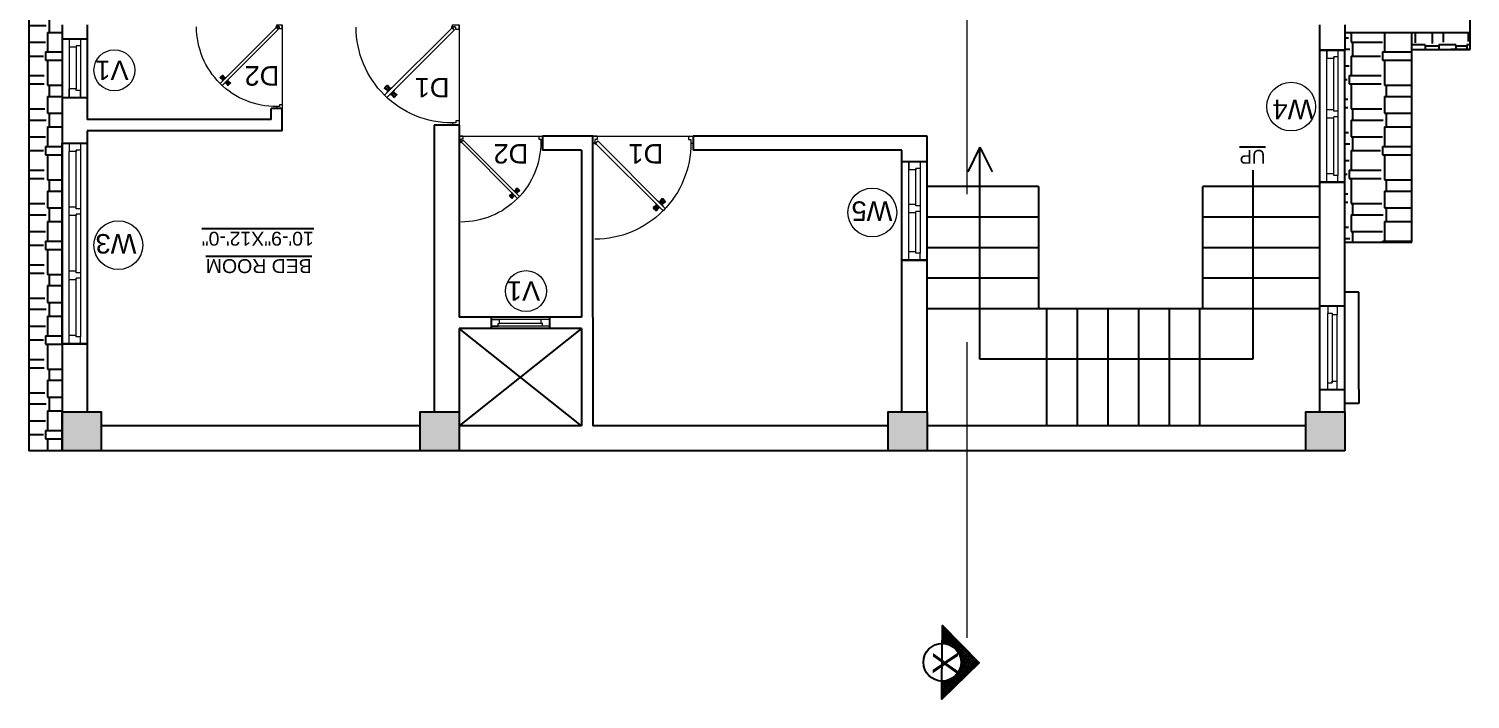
# Model space of a CAD drawing. Header units: inches. Extents: x 1397 to 20304, y -27267 to -746.
# Drawn here: x 17252 to 17769, y -19891 to -19650 of the extents above; entities that cross this region are included whole.
import ezdxf

# ---------------------------------------------------------------- set-up
doc = ezdxf.new("R2010")
doc.units = ezdxf.units.IN
doc.header["$LTSCALE"] = 17
doc.header["$MEASUREMENT"] = 0
doc.linetypes.add('21_FP_00$0$HIDDEN', pattern=[0.375, 0.25, -0.125])
doc.linetypes.add('PHANTOM2', pattern=[1.25, 0.625, -0.125, 0.125, -0.125, 0.125, -0.125])
for name, color, linetype, lineweight in [('25 BOT BAR', 12, 'Continuous', 25), ('aa_section_line', 2, 'PHANTOM2', 13), ('DOOR & WIN', 1, 'Continuous', 25), ('OUTLINE', 1, 'Continuous', 25), ('PUERTAS', 7, 'Continuous', 9), ('TEXT', 231, 'Continuous', 20), ('WINDOW FRAME PLAN', 162, 'Continuous', 18)]:
    doc.layers.add(name, color=color, linetype=linetype, lineweight=lineweight)
doc.layers.add('A-Sect-Iden', color=111, linetype='Continuous')
doc.styles.add('DIMTEXT', font='arial.ttf', dxfattribs={"height": 6})
doc.styles.add('HEADING', font='swissel.ttf')
pattern_1 = [(270, (27734.408, -38195.809), (12, -25.5), [6, -5, 7, -3, 9, -4]), (270, (27734.908, -38201.809), (12, -25.5), [5, -19, 4, -6]), (270, (27733.658, -38213.809), (12, -25.5), [3, -31]), (360, (27734.408, -38195.8085), (12, 8.5), [11.5, -36.5]), (360, (27734.408, -38201.8085), (12, 8.5), [11.25, -36.75]), (360, (27734.408, -38206.8085), (12, 8.5), [10.5, -37.5]), (360, (27733.658, -38213.8085), (12, 8.5), [11.5, -36.5]), (360, (27733.658, -38216.8085), (12, 8.5), [11.5, -36.5]), (360, (27734.408, -38225.8085), (12, 8.5), [11, -37])]

# ---------------------------------------------------------------- blocks, each defined once
blk = doc.blocks.new('3ft')
at = {"layer": 'PUERTAS', "color": 6}
for p, q in [((1.01, 2.52), (25.23, 26.74)), ((26.05, 25.92), (1.77, 1.64)), ((26.05, 25.92), (25.23, 26.74)), ((0, 2.4), (0, 0)), ((0.72, 2.4), (0, 2.4)), ((1.6, 0), (0, 0)), ((0.72, 1.52), (0.72, 2.44)), ((0.8, 1.52), (0.72, 1.52)), ((0.8, 1.52), (0.8, 2.41)), ((0.8, 1.2), (0.8, 1.52)), ((1.6, 1.2), (0.8, 1.2)), ((1.57, 1.84), (0.94, 2.47)), ((1.63, 1.89), (0.97, 2.55)), ((1.63, 1.89), (1.57, 1.84)), ((1.77, 1.64), (1.57, 1.84)), ((1.6, 0), (1.6, 1.2)), ((34.4, 0), (34.4, 1.2)), ((34.4, 1.2), (35.2, 1.2)), ((34.4, 0), (36, 0)), ((35.2, 1.2), (35.2, 2.4)), ((35.2, 2.4), (36, 2.4)), ((36, 0), (36, 2.4))]:
    blk.add_line(p, q, dxfattribs=at)
at = {"layer": 'PUERTAS', "color": 1}
for p, q in [((21.67, 25.73), (22.17, 26.23)), ((21.7, 25.82), (22.14, 26.26)), ((22.58, 26.7), (22.14, 26.26)), ((22.67, 26.73), (22.17, 26.23)), ((22.61, 26.67), (22.58, 26.7)), ((23.45, 25.91), (22.79, 26.73)), ((22.49, 24.95), (21.67, 25.61)), ((21.73, 25.79), (21.7, 25.82)), ((22.6, 24.96), (23.02, 25.38)), ((22.61, 24.25), (22.92, 24.72)), ((22.62, 24.13), (22.61, 24.14)), ((22.7, 25.07), (22.71, 25.06)), ((22.82, 25.06), (23.08, 25.32)), ((22.94, 24.95), (22.83, 25.07)), ((22.92, 24.72), (22.92, 24.72)), ((22.93, 24.94), (23.19, 25.21)), ((22.93, 24.84), (22.93, 24.83)), ((23.44, 25.81), (23.02, 25.38)), ((23.34, 25.58), (23.08, 25.32)), ((23.46, 25.47), (23.19, 25.21)), ((23.33, 25.7), (23.34, 25.69)), ((23.45, 25.46), (23.33, 25.57)), ((23.44, 23.31), (23.45, 23.3)), ((23.56, 23.3), (24.03, 23.61)), ((23.57, 25.47), (23.57, 25.47)), ((24.15, 25.79), (23.68, 25.48)), ((23.68, 25.48), (23.68, 25.48)), ((24.03, 23.61), (24.03, 23.62)), ((24.14, 23.62), (24.14, 23.62)), ((24.25, 23.62), (24.51, 23.89)), ((24.27, 25.78), (24.26, 25.79)), ((24.26, 23.29), (24.69, 23.71)), ((24.26, 23.63), (24.37, 23.52)), ((24.26, 23.18), (24.92, 22.37)), ((24.37, 23.52), (24.63, 23.77)), ((24.37, 23.4), (24.37, 23.4)), ((24.78, 24.15), (24.51, 23.89)), ((24.89, 24.03), (24.63, 23.77)), ((25.11, 24.14), (24.69, 23.71)), ((24.77, 24.14), (24.88, 24.03)), ((24.79, 24.38), (24.78, 24.37)), ((24.78, 24.26), (24.78, 24.26)), ((25.1, 24.84), (24.79, 24.38)), ((25, 24.03), (25, 24.03)), ((25.04, 22.36), (25.54, 22.86)), ((25.09, 24.96), (25.1, 24.95)), ((25.1, 22.42), (25.13, 22.39)), ((25.13, 22.39), (25.57, 22.83)), ((25.22, 24.14), (26.03, 23.48)), ((26.04, 23.37), (25.54, 22.86)), ((26.01, 23.27), (25.57, 22.83)), ((25.98, 23.3), (26.01, 23.27))]:
    blk.add_line(p, q, dxfattribs=at)
at = {"layer": 'PUERTAS', "color": 8}
for p, q in [((22.74, 25.1), (21.84, 25.9)), ((22.13, 26.28), (21.98, 26.13)), ((22.88, 25.24), (22.01, 26.06)), ((22.13, 26.28), (22.27, 26.42)), ((22.29, 26.41), (22.27, 26.42)), ((23.16, 25.52), (22.34, 26.39)), ((23.3, 25.66), (22.5, 26.56)), ((23.41, 25.77), (22.65, 26.71)), ((23.46, 25.83), (22.72, 26.75)), ((22.57, 24.94), (21.65, 25.68)), ((22.63, 24.99), (21.69, 25.75)), ((22.69, 24.32), (23.02, 24.83)), ((22.95, 24.96), (22.84, 25.07)), ((22.98, 24.99), (22.86, 25.1)), ((23.03, 25.04), (22.91, 25.15)), ((22.91, 24.53), (23.1, 24.91)), ((23.11, 25.12), (22.99, 25.23)), ((23.13, 24.76), (23.18, 24.99)), ((23.28, 25.3), (23.17, 25.41)), ((23.36, 25.37), (23.25, 25.49)), ((23.31, 24.94), (23.28, 25.08)), ((23.41, 25.43), (23.3, 25.54)), ((23.46, 25.09), (23.32, 25.13)), ((23.44, 25.45), (23.33, 25.56)), ((23.64, 25.27), (23.41, 25.22)), ((23.87, 25.49), (23.49, 25.3)), ((24.08, 25.71), (23.57, 25.38)), ((23.63, 23.38), (24.14, 23.72)), ((23.84, 23.6), (24.22, 23.79)), ((24.07, 23.82), (24.3, 23.88)), ((24.25, 24), (24.39, 23.97)), ((24.25, 23.26), (24.99, 22.34)), ((24.27, 23.64), (24.38, 23.53)), ((24.3, 23.67), (24.41, 23.56)), ((24.3, 23.32), (25.06, 22.38)), ((24.35, 23.72), (24.46, 23.61)), ((24.4, 24.15), (24.43, 24.01)), ((24.41, 23.43), (25.2, 22.53)), ((24.43, 23.8), (24.54, 23.69)), ((24.58, 24.33), (24.52, 24.1)), ((24.55, 23.57), (25.37, 22.7)), ((24.6, 23.97), (24.72, 23.86)), ((24.8, 24.56), (24.61, 24.18)), ((25.02, 24.77), (24.68, 24.26)), ((24.68, 24.05), (24.79, 23.94)), ((24.73, 24.1), (24.85, 23.99)), ((24.76, 24.13), (24.87, 24.02)), ((24.83, 23.85), (25.7, 23.03)), ((24.97, 23.99), (25.87, 23.2)), ((25.08, 24.1), (26.02, 23.34)), ((25.14, 24.15), (26.06, 23.41)), ((25.58, 22.82), (25.43, 22.67)), ((25.58, 22.82), (25.73, 22.97)), ((25.72, 22.98), (25.73, 22.97)), ((0, 0), (36, 0))]:
    blk.add_line(p, q, dxfattribs=at)
at = {"layer": 'PUERTAS', "color": 2}
for p, q in [((21.99, 26.11), (21.98, 26.13)), ((25.42, 22.68), (25.43, 22.67))]:
    blk.add_line(p, q, dxfattribs=at)
at = {"layer": 'PUERTAS', "color": 6}
for radius in [0.155, 0.0752]:
    blk.add_circle((0.82, 2.56), radius, dxfattribs=at)
blk.add_arc((0.82, 2.56), 34.38, 359.7285, 90.0333, dxfattribs=at)
at = {"layer": 'PUERTAS', "color": 1}
for centre, start, end in [((22.73, 26.68), 38.9236, 135), ((23.39, 25.86), 315, 38.9236), ((22.54, 25.01), 231.0764, 315), ((22.67, 24.2), 135, 225), ((22.77, 25.12), 225, 315), ((22.99, 24.89), 135, 219.7428), ((22.87, 24.78), 315, 39.7428), ((23.28, 25.63), 315, 45), ((23.51, 23.36), 225, 315), ((23.51, 25.41), 50.2572, 135), ((23.62, 25.53), 230.2572, 315), ((24.09, 23.56), 50.2572, 135), ((24.2, 23.68), 230.2572, 315), ((24.2, 25.73), 45, 135), ((24.32, 23.23), 135, 218.9236), ((24.42, 23.46), 135, 225), ((24.84, 24.31), 135, 219.7428), ((24.72, 24.21), 315, 39.7428), ((24.94, 23.98), 45, 135), ((24.98, 22.42), 218.9236, 315), ((25.04, 24.89), 315, 45), ((25.17, 24.08), 51.0764, 135), ((25.98, 23.42), 315, 51.0764)]:
    blk.add_arc(centre, 0.08, start, end, dxfattribs=at)
blk = doc.blocks.new('*U2802')
at = {"color": 3, "xscale": -1}
blk.add_blockref('3ft', (42, 0), dxfattribs=at)
blk = doc.blocks.new('2ft6in')
at = {"layer": 'PUERTAS', "color": 2}
for p, q in [((0.84, 2.1), (21.02, 22.28)), ((21.71, 21.6), (1.47, 1.37)), ((18.33, 21.76), (18.31, 21.77)), ((21.71, 21.6), (21.02, 22.28)), ((21.18, 18.9), (21.2, 18.89)), ((0, 2), (0, 0)), ((0.6, 2), (0, 2)), ((1.33, 0), (0, 0)), ((0.6, 1.26), (0.6, 2.04)), ((0.67, 1.26), (0.6, 1.26)), ((0.67, 1.26), (0.67, 2.01)), ((0.67, 1), (0.67, 1.26)), ((1.33, 1), (0.67, 1)), ((1.31, 1.53), (0.79, 2.06)), ((1.36, 1.58), (0.81, 2.12)), ((1.36, 1.58), (1.31, 1.53)), ((1.47, 1.37), (1.31, 1.53)), ((1.33, 0), (1.33, 1)), ((28.67, 0), (28.67, 1)), ((28.67, 1), (29.33, 1)), ((28.67, 0), (30, 0)), ((29.33, 1), (29.33, 2)), ((29.33, 2), (30, 2)), ((30, 0), (30, 2))]:
    blk.add_line(p, q, dxfattribs=at)
at = {"layer": 'PUERTAS', "color": 8}
for p, q in [((18.81, 20.78), (18.04, 21.4)), ((18.86, 20.83), (18.08, 21.46)), ((18.95, 20.92), (18.2, 21.58)), ((18.44, 21.9), (18.31, 21.77)), ((19.07, 21.03), (18.34, 21.72)), ((18.44, 21.9), (18.56, 22.02)), ((18.58, 22.01), (18.56, 22.02)), ((19.3, 21.26), (18.61, 22)), ((19.42, 21.38), (18.75, 22.14)), ((19.51, 21.48), (18.88, 22.26)), ((19.55, 21.53), (18.93, 22.3)), ((19.13, 20.8), (19.03, 20.9)), ((19.15, 20.82), (19.05, 20.92)), ((19.09, 20.44), (19.25, 20.76)), ((19.19, 20.87), (19.1, 20.96)), ((19.25, 20.93), (19.16, 21.02)), ((19.28, 20.63), (19.32, 20.83)), ((19.4, 21.08), (19.31, 21.17)), ((19.47, 21.15), (19.38, 21.24)), ((19.43, 20.78), (19.4, 20.9)), ((19.51, 21.19), (19.42, 21.28)), ((19.55, 20.91), (19.43, 20.94)), ((19.53, 21.21), (19.44, 21.3)), ((19.7, 21.06), (19.51, 21.01)), ((19.89, 21.24), (19.58, 21.08)), ((20.07, 21.42), (19.64, 21.15)), ((18.91, 20.27), (19.19, 20.69)), ((19.69, 19.49), (20.12, 19.76)), ((19.87, 19.67), (20.18, 19.83)), ((20.06, 19.85), (20.25, 19.9)), ((20.21, 20), (20.33, 19.97)), ((20.21, 19.38), (20.83, 18.61)), ((20.23, 19.7), (20.32, 19.61)), ((20.25, 19.72), (20.34, 19.63)), ((20.25, 19.43), (20.88, 18.65)), ((20.29, 19.76), (20.38, 19.67)), ((20.33, 20.13), (20.36, 20.01)), ((20.34, 19.53), (21, 18.77)), ((20.36, 19.83), (20.45, 19.74)), ((20.48, 20.28), (20.44, 20.08)), ((20.46, 19.64), (21.14, 18.91)), ((20.5, 19.98), (20.6, 19.89)), ((20.67, 20.47), (20.51, 20.15)), ((20.85, 20.64), (20.57, 20.22)), ((20.57, 20.04), (20.66, 19.95)), ((20.61, 20.09), (20.7, 19.99)), ((20.63, 20.11), (20.72, 20.01)), ((20.69, 19.87), (21.42, 19.19)), ((20.81, 19.99), (21.56, 19.33)), ((20.9, 20.08), (21.68, 19.45)), ((20.95, 20.13), (21.72, 19.51)), ((21.32, 19.01), (21.2, 18.89)), ((21.32, 19.01), (21.44, 19.14)), ((21.43, 19.15), (21.44, 19.14)), ((0, 0), (30, 0))]:
    blk.add_line(p, q, dxfattribs=at)
at = {"layer": 'PUERTAS', "color": 1}
for p, q in [((18.06, 21.44), (18.48, 21.86)), ((18.74, 20.79), (18.06, 21.34)), ((18.08, 21.51), (18.45, 21.88)), ((18.11, 21.49), (18.08, 21.51)), ((18.82, 22.25), (18.45, 21.88)), ((18.9, 22.28), (18.48, 21.86)), ((18.84, 22.23), (18.82, 22.25)), ((18.83, 20.8), (19.18, 21.15)), ((18.92, 20.89), (18.93, 20.88)), ((19.54, 21.59), (18.99, 22.27)), ((19.02, 20.88), (19.24, 21.1)), ((19.12, 20.8), (19.03, 20.89)), ((19.11, 20.79), (19.33, 21.01)), ((19.54, 21.5), (19.18, 21.15)), ((19.45, 21.31), (19.24, 21.1)), ((19.55, 21.22), (19.33, 21.01)), ((19.45, 21.41), (19.45, 21.41)), ((19.54, 21.22), (19.45, 21.31)), ((19.64, 21.23), (19.64, 21.23)), ((19.74, 21.24), (19.73, 21.23)), ((20.12, 21.49), (19.74, 21.24)), ((20.22, 21.48), (20.22, 21.49)), ((20.91, 20.8), (20.91, 20.79)), ((18.84, 20.21), (19.1, 20.6)), ((18.85, 20.11), (18.84, 20.12)), ((19.1, 20.7), (19.11, 20.69)), ((19.1, 20.6), (19.1, 20.6)), ((19.53, 19.43), (19.54, 19.42)), ((19.64, 19.42), (20.02, 19.67)), ((20.02, 19.67), (20.03, 19.68)), ((20.12, 19.68), (20.12, 19.68)), ((20.21, 19.69), (20.43, 19.9)), ((20.22, 19.41), (20.57, 19.76)), ((20.22, 19.69), (20.31, 19.6)), ((20.22, 19.32), (20.76, 18.64)), ((20.31, 19.6), (20.52, 19.81)), ((20.31, 19.5), (20.31, 19.5)), ((20.65, 20.12), (20.43, 19.9)), ((20.74, 20.03), (20.52, 19.81)), ((20.93, 20.11), (20.57, 19.76)), ((20.64, 20.11), (20.73, 20.02)), ((20.66, 20.31), (20.65, 20.31)), ((20.65, 20.21), (20.65, 20.22)), ((20.91, 20.7), (20.66, 20.31)), ((20.84, 20.02), (20.83, 20.03)), ((20.86, 18.63), (21.28, 19.05)), ((20.91, 18.68), (20.94, 18.66)), ((20.94, 18.66), (21.31, 19.03)), ((21.02, 20.12), (21.7, 19.57)), ((21.7, 19.47), (21.28, 19.05)), ((21.67, 19.4), (21.31, 19.03)), ((21.65, 19.42), (21.67, 19.4))]:
    blk.add_line(p, q, dxfattribs=at)
at = {"layer": 'PUERTAS', "color": 2}
for radius in [0.129, 0.0627]:
    blk.add_circle((0.68, 2.14), radius, dxfattribs=at)
at = {"layer": 'PUERTAS', "color": 8}
blk.add_arc((0.68, 2.14), 28.65, 359.7285, 90.0333, dxfattribs=at)
at = {"layer": 'PUERTAS', "color": 1}
for centre, start, end in [((18.78, 20.84), 231.0764, 315), ((18.94, 22.23), 38.9236, 135), ((18.97, 20.93), 225, 315), ((19.16, 20.74), 135, 219.7428), ((19.4, 21.36), 315, 45), ((19.49, 21.55), 315, 38.9236), ((19.6, 21.18), 50.2572, 135), ((19.68, 21.28), 230.2572, 315), ((20.17, 21.44), 45, 135), ((20.87, 20.75), 315, 45), ((18.89, 20.16), 135, 225), ((19.06, 20.65), 315, 39.7428), ((19.59, 19.47), 225, 315), ((20.07, 19.63), 50.2572, 135), ((20.16, 19.73), 230.2572, 315), ((20.27, 19.36), 135, 218.9236), ((20.35, 19.55), 135, 225), ((20.7, 20.26), 135, 219.7428), ((20.6, 20.17), 315, 39.7428), ((20.78, 19.98), 45, 135), ((20.82, 18.68), 218.9236, 315), ((20.98, 20.07), 51.0764, 135), ((21.65, 19.52), 315, 51.0764)]:
    blk.add_arc(centre, 0.0667, start, end, dxfattribs=at)
blk = doc.blocks.new('*U2794')
at = {"color": 3, "xscale": -1}
blk.add_blockref('2ft6in', (42, 0), dxfattribs=at)
blk = doc.blocks.new('*U3030')
at = {"color": 3}
blk.add_blockref('3ft', (0, 0), dxfattribs=at)
blk = doc.blocks.new("W4'")
at = {"layer": '25 BOT BAR'}
for p, q in [((9894.28, -8421.4), (9894.28, -8468.92)), ((9903.28, -8421.4), (9903.28, -8468.92))]:
    blk.add_line(p, q, dxfattribs=at)
at = {"layer": 'DOOR & WIN'}
blk.add_line((9903.28, -8421.4), (9894.28, -8421.4), dxfattribs=at)
at = {"layer": 'OUTLINE'}
blk.add_line((9903.28, -8468.92), (9894.28, -8468.92), dxfattribs=at)
at = {"layer": 'WINDOW FRAME PLAN'}
for p, q in [((9896.78, -8421.4), (9896.78, -8423.9)), ((9896.78, -8468.92), (9896.78, -8423.9)), ((9896.78, -8423.9), (9898.28, -8423.9)), ((9898.28, -8423.9), (9898.28, -8424.4)), ((9900.78, -8421.4), (9900.78, -8424.4)), ((9898.28, -8424.4), (9898.28, -8444.9)), ((9898.28, -8424.4), (9900.78, -8424.4)), ((9900.78, -8424.4), (9900.78, -8468.92)), ((9896.78, -8444.9), (9898.28, -8444.9)), ((9898.28, -8444.4), (9900.78, -8444.4)), ((9896.78, -8446.9), (9898.28, -8446.9)), ((9898.28, -8446.9), (9898.28, -8447.4)), ((9898.28, -8446.9), (9898.28, -8466.42)), ((9898.28, -8447.4), (9900.78, -8447.4)), ((9896.78, -8468.92), (9896.78, -8466.42)), ((9896.78, -8466.42), (9898.28, -8466.42)), ((9898.28, -8465.92), (9900.78, -8465.92)), ((9898.28, -8466.42), (9898.28, -8465.92)), ((9900.78, -8468.92), (9900.78, -8465.92))]:
    blk.add_line(p, q, dxfattribs=at)
blk = doc.blocks.new('ffddd')
at = {"layer": 'DOOR & WIN'}
for p, q in [((-13345.31, -2388.07), (-13345.31, -2316.07)), ((-13336.31, -2316.07), (-13345.31, -2316.07)), ((-13336.31, -2316.07), (-13336.31, -2388.07)), ((-13336.31, -2388.07), (-13345.31, -2388.07)), ((-13336.31, -2388.07), (-13345.31, -2388.07))]:
    blk.add_line(p, q, dxfattribs=at)
at = {"layer": 'WINDOW FRAME PLAN'}
for p, q in [((-13342.81, -2316.07), (-13342.81, -2318.57)), ((-13338.81, -2316.07), (-13338.81, -2319.07)), ((-13342.81, -2385.57), (-13342.81, -2318.57)), ((-13342.81, -2318.57), (-13341.31, -2318.57)), ((-13341.31, -2318.57), (-13341.31, -2319.07)), ((-13341.31, -2319.07), (-13341.31, -2339.57)), ((-13341.31, -2319.07), (-13338.81, -2319.07)), ((-13338.81, -2319.07), (-13338.81, -2385.07)), ((-13342.81, -2339.57), (-13341.31, -2339.57)), ((-13342.81, -2341.57), (-13341.31, -2341.57)), ((-13341.31, -2339.07), (-13338.81, -2339.07)), ((-13341.31, -2341.57), (-13341.31, -2342.07)), ((-13341.31, -2341.57), (-13341.31, -2362.57)), ((-13341.31, -2342.07), (-13338.81, -2342.07)), ((-13342.81, -2362.57), (-13341.31, -2362.57)), ((-13342.81, -2364.57), (-13341.31, -2364.57)), ((-13341.31, -2362.07), (-13338.81, -2362.07)), ((-13341.31, -2362.57), (-13341.31, -2362.07)), ((-13341.31, -2364.57), (-13341.31, -2385.57)), ((-13341.31, -2365.07), (-13338.81, -2365.07)), ((-13341.31, -2385.07), (-13338.81, -2385.07)), ((-13341.31, -2385.57), (-13341.31, -2385.07)), ((-13338.81, -2388.07), (-13338.81, -2385.07)), ((-13342.81, -2388.07), (-13342.81, -2385.57)), ((-13342.81, -2385.57), (-13341.31, -2385.57))]:
    blk.add_line(p, q, dxfattribs=at)

msp = doc.modelspace()

# ---------------------------------------------------------------- hatches: boundary and pattern name
at = {"layer": 'A-Sect-Iden', "ltscale": 0.5}
h = msp.add_hatch(dxfattribs=at)
h.set_pattern_fill('ANSI37', color=2, scale=5, angle=180, style=0)
h.set_pattern_definition([(225, (43428.6612, -13696.0729), (0.441941738, -0.441941738), []), (315, (43428.6612, -13696.0729), (0.441941738, 0.441941738), [])])
h.paths.add_polyline_path([(17579.66, -19870.84), (17579.72, -19864.35), (17592.83, -19877.73), (17579.45, -19890.83), (17579.52, -19884.34, 1)])
at = {"layer": 'DOOR & WIN'}
h = msp.add_hatch(color=256, dxfattribs=at)
h.dxf.hatch_style = 1
h.paths.add_polyline_path([(17263.66, -19801.65), (17277.66, -19801.65), (17277.66, -19787.65), (17263.66, -19787.65)])
h = msp.add_hatch(color=256, dxfattribs=at)
h.dxf.hatch_style = 1
h.paths.add_polyline_path([(17392.12, -19801.65), (17406.12, -19801.65), (17406.12, -19787.65), (17392.12, -19787.65)])
h = msp.add_hatch(color=256, dxfattribs=at)
h.dxf.hatch_style = 1
h.paths.add_polyline_path([(17560.12, -19801.65), (17574.12, -19801.65), (17574.12, -19787.65), (17560.12, -19787.65)])
h = msp.add_hatch(color=256, dxfattribs=at)
h.dxf.hatch_style = 1
h.paths.add_polyline_path([(17710.12, -19801.65), (17724.12, -19801.65), (17724.12, -19787.65), (17710.12, -19787.65)])
at = {"layer": 'OUTLINE'}
h = msp.add_hatch(dxfattribs=at)
h.set_pattern_fill('AR-RSHKE', color=8, angle=270)
h.set_pattern_definition(pattern_1)
h.paths.add_polyline_path([(17251.66, -19801.65), (17263.66, -19801.65), (17263.66, -19787.65), (17263.66, -19648.65), (17263.66, -19634.65), (17263.66, -19424.17), (17251.66, -19424.17)])
h = msp.add_hatch(dxfattribs=at)
h.set_pattern_fill('AR-RSHKE', color=8, angle=270)
h.set_pattern_definition(pattern_1)
h.paths.add_polyline_path([(17724.12, -19705.17), (17724.12, -19726.65), (17748.12, -19726.65), (17748.12, -19651.41), (17724.12, -19651.41), (17724.12, -19657.65)])
h = msp.add_hatch(dxfattribs=at)
h.set_pattern_fill('AR-RSHKE', color=8, angle=180)
h.set_pattern_definition([(180, (27734.408, -38195.809), (-25.5, -12), [6, -5, 7, -3, 9, -4]), (180, (27728.408, -38196.309), (-25.5, -12), [5, -19, 4, -6]), (180, (27716.408, -38195.059), (-25.5, -12), [3, -31]), (270, (27734.408, -38195.8085), (8.5, -12), [11.5, -36.5]), (270, (27728.408, -38195.8085), (8.5, -12), [11.25, -36.75]), (270, (27723.408, -38195.8085), (8.5, -12), [10.5, -37.5]), (270, (27716.408, -38195.0585), (8.5, -12), [11.5, -36.5]), (270, (27713.408, -38195.0585), (8.5, -12), [11.5, -36.5]), (270, (27704.408, -38195.8085), (8.5, -12), [11, -37])])
h.paths.add_polyline_path([(17748.12, -19657.41), (17769.12, -19657.41), (17769.12, -19651.41), (17748.12, -19651.41)])

# ---------------------------------------------------------------- linework, layer by layer
at = {"layer": '25 BOT BAR'}
for p, q in [((17769.12, -19657.41), (17769.12, -19497.65)), ((17715.12, -19657.65), (17715.12, -19648.65)), ((17724.12, -19648.65), (17724.12, -19657.65)), ((17724.12, -19651.41), (17769.12, -19651.41)), ((17748.12, -19726.65), (17748.12, -19651.41)), ((17263.66, -19653.65), (17272.66, -19653.65)), ((17724.12, -19657.65), (17715.12, -19657.65)), ((17748.12, -19657.41), (17769.12, -19657.41)), ((17769.12, -19657.41), (17762.22, -19657.41)), ((17263.66, -19674.65), (17272.66, -19674.65)), ((17338.66, -19682.65), (17338.66, -19678.65)), ((17342.66, -19678.65), (17338.66, -19678.65)), ((17342.66, -19686.65), (17342.66, -19678.65)), ((17406.12, -19684.65), (17397.12, -19684.65)), ((17454.12, -19688.65), (17436.12, -19688.65)), ((17436.12, -19688.65), (17436.12, -19693.65)), ((17574.12, -19688.65), (17490.12, -19688.65)), ((17490.12, -19688.65), (17490.12, -19693.65)), ((17574.12, -19787.65), (17574.12, -19688.65)), ((17450.12, -19693.65), (17436.12, -19693.65)), ((17565.12, -19693.65), (17490.12, -19693.65)), ((17565.12, -19787.65), (17565.12, -19693.65)), ((17593.12, -19692.52), (17588.73, -19701.36)), ((17593.12, -19768.65), (17593.12, -19692.52)), ((17593.12, -19692.52), (17597.51, -19701.36)), ((17565.12, -19733.17), (17565.12, -19697.65)), ((17574.12, -19733.17), (17574.12, -19697.65)), ((17691.12, -19700.85), (17691.12, -19768.65)), ((17614.12, -19706.65), (17574.12, -19706.65)), ((17614.12, -19706.65), (17614.12, -19750.65)), ((17673.12, -19750.65), (17673.12, -19706.65)), ((17715.12, -19706.65), (17673.12, -19706.65)), ((17715.12, -19787.65), (17715.12, -19705.17)), ((17724.12, -19705.17), (17715.12, -19705.17)), ((17724.12, -19749.65), (17724.12, -19705.17)), ((17614.12, -19717.65), (17574.12, -19717.65)), ((17715.12, -19717.65), (17673.12, -19717.65)), ((17614.12, -19728.65), (17574.12, -19728.65)), ((17715.12, -19728.65), (17673.12, -19728.65)), ((17724.12, -19726.65), (17748.12, -19726.65)), ((17574.12, -19733.17), (17565.12, -19733.17)), ((17614.12, -19739.65), (17574.12, -19739.65)), ((17715.12, -19739.65), (17673.12, -19739.65)), ((17729.12, -19744.65), (17724.12, -19744.65)), ((17729.12, -19749.65), (17729.12, -19744.65)), ((17614.12, -19750.65), (17574.12, -19750.65)), ((17673.12, -19750.65), (17614.12, -19750.65)), ((17617.12, -19792.65), (17617.12, -19750.65)), ((17628.12, -19792.65), (17628.12, -19750.65)), ((17639.12, -19792.65), (17639.12, -19750.65)), ((17650.12, -19792.65), (17650.12, -19750.65)), ((17661.12, -19792.65), (17661.12, -19750.65)), ((17672.12, -19792.65), (17672.12, -19750.65)), ((17715.12, -19750.65), (17673.12, -19750.65)), ((17724.12, -19749.65), (17715.12, -19749.65)), ((17724.12, -19779.65), (17724.12, -19749.65)), ((17729.12, -19779.65), (17729.12, -19749.65)), ((17417.62, -19753.65), (17417.62, -19757.65)), ((17438.62, -19753.65), (17438.62, -19757.65)), ((17454.12, -19753.65), (17454.12, -19792.65)), ((17450.12, -19757.65), (17406.12, -19792.65)), ((17450.12, -19792.65), (17406.12, -19757.65)), ((17691.12, -19768.65), (17593.12, -19768.65)), ((17724.12, -19787.65), (17724.12, -19768.47)), ((17715.12, -19779.65), (17724.12, -19779.65)), ((17729.12, -19779.65), (17729.12, -19784.65)), ((17729.12, -19784.65), (17724.12, -19784.65)), ((17616.12, -19792.65), (17574.12, -19792.65)), ((17710.12, -19792.65), (17616.12, -19792.65)), ((17263.66, -19801.65), (17251.66, -19801.65)), ((17710.12, -19801.65), (17574.12, -19801.65))]:
    msp.add_line(p, q, dxfattribs=at)
at = {"layer": 'A-Sect-Iden', "ltscale": 0.5}
msp.add_lwpolyline([(17579.47, -19885.34), (17579.69, -19864.37), (17592.79, -19877.74), (17579.41, -19890.85), (17579.47, -19885.34)], dxfattribs=at)
msp.add_circle((17579.59, -19877.59), 6.75, dxfattribs=at)
at = {"layer": 'aa_section_line', "linetype": '21_FP_00$0$HIDDEN', "ltscale": 25}
msp.add_line((17588.55, -19868.84), (17588.56, -19275.05), dxfattribs=at)
at = {"layer": 'DOOR & WIN'}
for p, q in [((17251.66, -19424.17), (17251.66, -19801.65)), ((17263.66, -19648.65), (17263.66, -19801.65)), ((17272.66, -19648.65), (17272.66, -19682.65)), ((17338.66, -19682.65), (17272.66, -19682.65)), ((17272.66, -19686.65), (17272.66, -19787.65)), ((17342.66, -19686.65), (17272.66, -19686.65)), ((17454.12, -19753.65), (17454.12, -19688.65)), ((17565.12, -19733.17), (17574.12, -19733.17)), ((17450.12, -19753.65), (17406.12, -19753.65)), ((17450.12, -19757.65), (17406.12, -19757.65)), ((17392.12, -19792.65), (17277.66, -19792.65)), ((17450.12, -19792.65), (17406.12, -19792.65)), ((17560.12, -19792.65), (17454.12, -19792.65)), ((17574.12, -19801.65), (17263.66, -19801.65))]:
    msp.add_line(p, q, dxfattribs=at)
at = {"layer": 'OUTLINE'}
for p, q in [((17397.12, -19684.65), (17397.12, -19787.65)), ((17406.12, -19684.65), (17406.12, -19688.65)), ((17406.12, -19688.65), (17406.12, -19753.65)), ((17450.12, -19693.65), (17450.12, -19753.65)), ((17565.12, -19697.65), (17574.12, -19697.65)), ((17406.12, -19757.65), (17406.12, -19787.65)), ((17450.12, -19757.65), (17450.12, -19792.65)), ((17272.66, -19763.15), (17263.66, -19763.15))]:
    msp.add_line(p, q, dxfattribs=at)
for points in [[(17277.66, -19801.65), (17263.66, -19801.65), (17263.66, -19787.65), (17277.66, -19787.65)], [(17406.12, -19801.65), (17392.12, -19801.65), (17392.12, -19787.65), (17406.12, -19787.65)], [(17574.12, -19801.65), (17560.12, -19801.65), (17560.12, -19787.65), (17574.12, -19787.65)], [(17724.12, -19801.65), (17710.12, -19801.65), (17710.12, -19787.65), (17724.12, -19787.65)]]:
    msp.add_lwpolyline(points, close=True, dxfattribs=at)
at = {"layer": 'TEXT'}
for centre, radius in [((17282.39, -19664.93), 7.35), ((17704.84, -19677.97), 8.75), ((17554.48, -19716.02), 8.75), ((17283.79, -19727.76), 8.75), ((17430.15, -19744.25), 7.35)]:
    msp.add_circle(centre, radius, dxfattribs=at)
at = {"layer": 'WINDOW FRAME PLAN'}
for p, q in [((17266.16, -19653.65), (17266.16, -19674.65)), ((17266.16, -19653.65), (17266.16, -19656.65)), ((17268.66, -19656.65), (17266.16, -19656.65)), ((17270.16, -19656.15), (17268.66, -19656.15)), ((17268.66, -19656.15), (17268.66, -19656.65)), ((17268.66, -19656.65), (17268.66, -19671.65)), ((17270.16, -19653.65), (17270.16, -19674.65)), ((17270.16, -19653.65), (17270.16, -19656.15)), ((17266.16, -19674.65), (17266.16, -19671.65)), ((17268.66, -19671.65), (17266.16, -19671.65)), ((17268.66, -19672.15), (17268.66, -19671.65)), ((17270.16, -19672.15), (17268.66, -19672.15)), ((17270.16, -19674.65), (17270.16, -19672.15)), ((17567.62, -19730.17), (17567.62, -19697.65)), ((17567.62, -19697.65), (17567.62, -19700.65)), ((17571.62, -19697.65), (17571.62, -19730.67)), ((17571.62, -19697.65), (17571.62, -19700.15)), ((17570.12, -19700.65), (17567.62, -19700.65)), ((17571.62, -19700.15), (17570.12, -19700.15)), ((17570.12, -19700.15), (17570.12, -19700.65)), ((17570.12, -19713.67), (17570.12, -19700.15)), ((17570.12, -19713.17), (17567.62, -19713.17)), ((17570.12, -19713.67), (17570.12, -19713.17)), ((17571.62, -19713.67), (17570.12, -19713.67)), ((17570.12, -19716.17), (17567.62, -19716.17)), ((17570.12, -19730.17), (17570.12, -19715.67)), ((17571.62, -19715.67), (17570.12, -19715.67)), ((17567.62, -19733.17), (17567.62, -19730.17)), ((17570.12, -19730.17), (17567.62, -19730.17)), ((17570.12, -19730.67), (17570.12, -19730.17)), ((17571.62, -19730.67), (17570.12, -19730.67)), ((17571.62, -19733.17), (17571.62, -19730.67)), ((17718.06, -19749.65), (17718.06, -19752.15)), ((17721.36, -19749.65), (17721.36, -19752.65)), ((17438.62, -19754.4), (17417.62, -19754.4)), ((17417.62, -19754.4), (17420.62, -19754.4)), ((17420.12, -19756.9), (17420.12, -19755.9)), ((17420.12, -19755.9), (17420.62, -19755.9)), ((17420.62, -19755.9), (17420.62, -19754.4)), ((17435.62, -19755.9), (17420.62, -19755.9)), ((17438.62, -19754.4), (17435.62, -19754.4)), ((17435.62, -19755.9), (17435.62, -19754.4)), ((17436.12, -19755.9), (17435.62, -19755.9)), ((17436.12, -19756.9), (17436.12, -19755.9)), ((17718.06, -19777.15), (17718.06, -19752.15)), ((17718.06, -19752.15), (17719.55, -19752.15)), ((17719.55, -19752.15), (17719.55, -19777.15)), ((17719.55, -19752.15), (17719.55, -19752.65)), ((17719.55, -19752.65), (17721.36, -19752.65)), ((17721.36, -19776.65), (17721.36, -19752.65)), ((17438.62, -19756.9), (17417.62, -19756.9)), ((17417.62, -19756.9), (17420.12, -19756.9)), ((17438.62, -19756.9), (17436.12, -19756.9)), ((17718.06, -19777.15), (17719.55, -19777.15)), ((17718.06, -19779.65), (17718.06, -19777.15)), ((17719.55, -19777.15), (17719.55, -19776.65)), ((17719.55, -19776.65), (17721.36, -19776.65)), ((17721.36, -19779.65), (17721.36, -19776.65))]:
    msp.add_line(p, q, dxfattribs=at)

# ---------------------------------------------------------------- block references
at = {"layer": '25 BOT BAR', "rotation": 180}
msp.add_blockref("W4'", (27618.4, -28126.57), dxfattribs=at)
at = {"layer": 'DOOR & WIN'}
for name, p, rotation in [('*U2794', (17342.66, -19690.65), 89.99999999999999), ('*U2802', (17406.12, -19690.65), 89.99999999999999), ('*U2794', (17448.12, -19688.65), 180)]:
    msp.add_blockref(name, p, dxfattribs=dict(at, rotation=rotation))
at = {"layer": 'DOOR & WIN', "xscale": -1, "rotation": 180}
msp.add_blockref('*U3030', (17454.12, -19688.65), dxfattribs=at)
at = {"layer": 'OUTLINE', "rotation": 180}
msp.add_blockref('ffddd', (3927.34, -22079.22), dxfattribs=at)

# ---------------------------------------------------------------- texts
at = {"layer": 'A-Sect-Iden', "ltscale": 0.5, "insert": (17580.69, -19877.98), "char_height": 9, "width": 12.25, "attachment_point": 5, "rotation": 89.2631, "style": 'HEADING'}
msp.add_mtext('X', dxfattribs=at)
at = {"layer": 'DOOR & WIN', "char_height": 5, "attachment_point": 5, "rotation": 180}
for s, insert in [('{\\L\\C7;UP}', (17690.95, -19695.97)), ('{\\fArial TUR|b0|i0|c0|p34;\\L\\C7;10\'-9"X12\'-0"}', (17333.85, -19725.38)), ('{\\fArial TUR|b0|i0|c0|p34;\\L\\C7;BED ROOM}', (17334.2, -19735.24))]:
    msp.add_mtext(s, dxfattribs=dict(at, insert=insert))
at = {"layer": 'TEXT', "style": 'DIMTEXT'}
for s, p in [('V1', (17287.49, -19661.42)), ('D2', (17341.61, -19663.44)), ('D1', (17402.68, -19667.68)), ('W4', (17712.84, -19675.52)), ('D2', (17430.97, -19691.43)), ('D1', (17479.44, -19691.43)), ('W5', (17561.68, -19712.02)), ('W3', (17290.29, -19723.76)), ('V1', (17435.25, -19740.73))]:
    msp.add_text(s, height=7, rotation=180, dxfattribs=at).set_placement(p)

doc.saveas('drawing.dxf')
